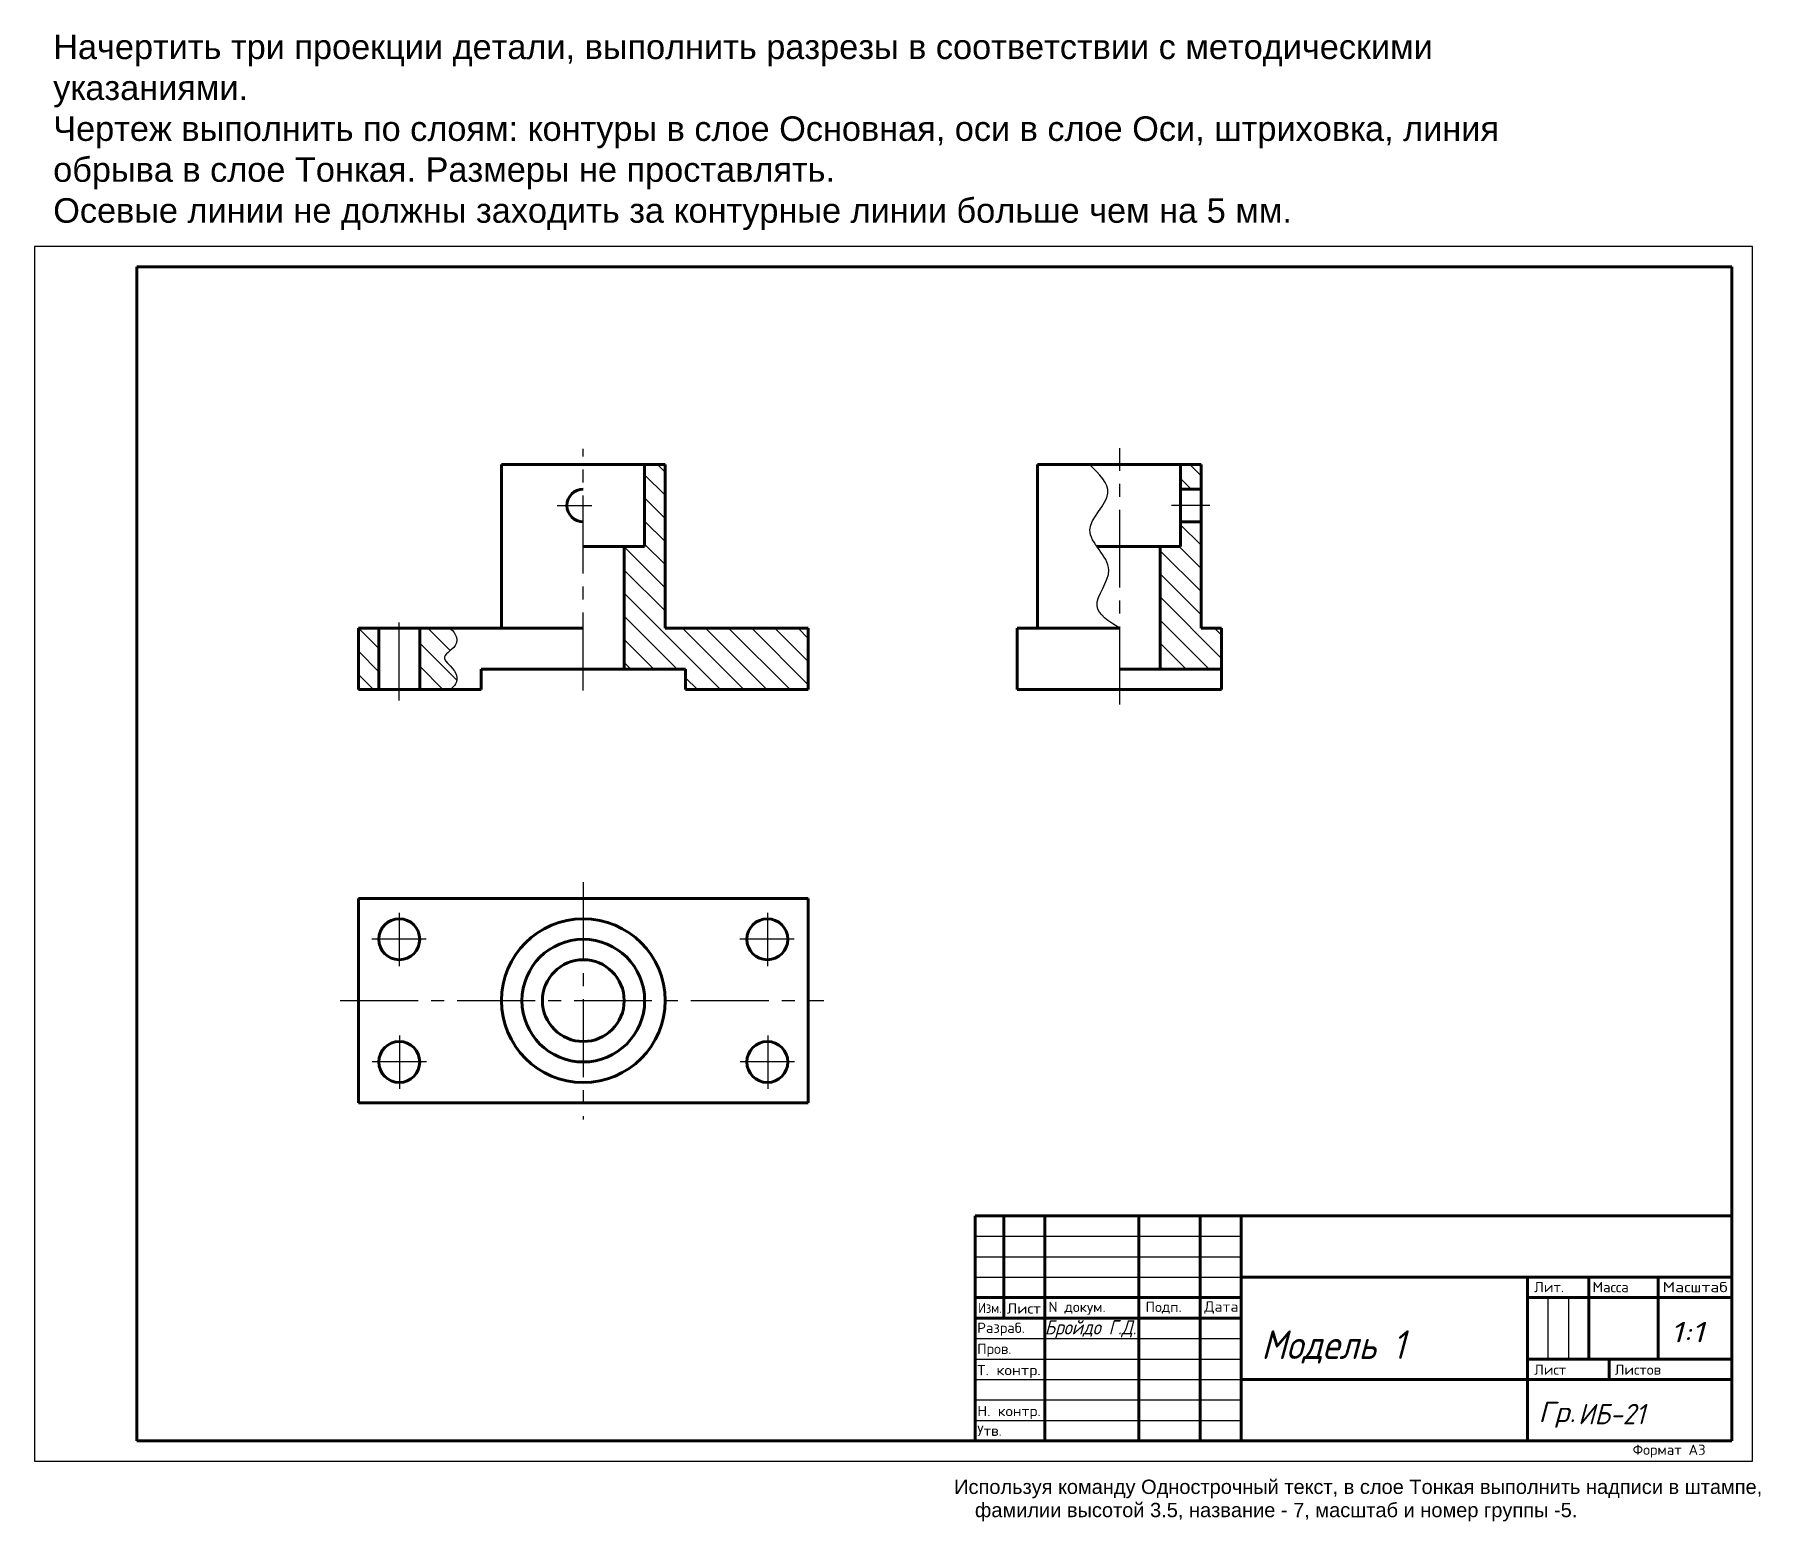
# Model space of a CAD drawing. Header units: millimetres. Extents: x 0 to 422, y -15 to 349.
import ezdxf
from ezdxf.enums import TextEntityAlignment as Align

# ---------------------------------------------------------------- set-up
doc = ezdxf.new("R2010")
doc.units = ezdxf.units.MM
doc.linetypes.add('CENTER2', pattern=[28.575, 19.05, -3.175, 3.175, -3.175])
for name, color, linetype, lineweight in [('Оси', 2, 'CENTER2', 30), ('Основная', 3, 'Continuous', 80), ('Тонкая', 1, 'Continuous', 30)]:
    doc.layers.add(name, color=color, linetype=linetype, lineweight=lineweight)
doc.styles.get("Standard").update_dxf_attribs({"font": 'arial.ttf'})
doc.styles.add('наклон', font='simplex.shx', dxfattribs={"oblique": 15})
doc.styles.add('прям', font='simplex.shx')
pattern_1 = [(315, (0, 0), (2.828427, 2.828427), [])]

msp = doc.modelspace()

# ---------------------------------------------------------------- hatches: boundary and pattern name
at = {"layer": 'Тонкая'}
h = msp.add_hatch(dxfattribs=at)
h.set_pattern_fill('', color=256, scale=4, angle=315, pattern_type=0)
h.set_pattern_definition(pattern_1)
h.paths.add_polyline_path([(144.17, 193.65), (144.17, 223.65), (149.17, 223.65), (149.17, 243.65), (154.17, 243.65), (154.17, 203.65), (189.17, 203.65), (189.17, 188.65), (159.17, 188.65), (159.17, 193.65)])
edge = h.paths.add_edge_path()
edge.add_line((101.04, 188.65), (94.17, 188.65))
edge.add_line((94.17, 188.65), (94.17, 203.65))
edge.add_line((101.3, 203.65), (94.17, 203.65))
edge.add_spline(control_points=[(101.3, 203.65), (102.61, 203.2), (104.63, 199.29), (97.58, 196.48), (105.11, 192.78), (102.27, 188.65), (101.04, 188.65)], knot_values=[0, 0, 0, 0, 4.136462, 8.495122, 14.38564, 18.081891, 18.081891, 18.081891, 18.081891], weights=[1, 1, 1, 1, 1, 1, 1], degree=3, periodic=0)
h.paths.add_polyline_path([(79.17, 188.65), (79.17, 203.65), (84.17, 203.65), (84.17, 188.65)])
h = msp.add_hatch(dxfattribs=at)
h.set_pattern_fill('', color=256, scale=4, angle=315, pattern_type=0)
h.set_pattern_definition(pattern_1)
edge = h.paths.add_edge_path()
edge.add_line((280.21, 243.65), (280.21, 237.65))
edge.add_line((285.21, 243.65), (280.21, 243.65))
edge.add_line((285.21, 237.65), (285.21, 243.65))
edge.add_line((285.21, 237.65), (280.21, 237.65))
edge = h.paths.add_edge_path()
edge.add_line((290.21, 203.65), (285.21, 203.65))
edge.add_line((290.21, 193.65), (290.21, 203.65))
edge.add_line((275.21, 193.65), (290.21, 193.65))
edge.add_line((275.21, 223.65), (275.21, 193.65))
edge.add_line((280.21, 223.65), (275.21, 223.65))
edge.add_line((280.21, 229.65), (280.21, 223.65))
edge.add_line((280.21, 229.65), (285.21, 229.65))
edge.add_line((285.21, 203.65), (285.21, 229.65))

# ---------------------------------------------------------------- linework, layer by layer
at = {"layer": 'Оси'}
for p, q in [((134.17, 188.45), (134.17, 247.48)), ((265.32, 243.65), (265.32, 247.69)), ((265.32, 184.99), (265.32, 243.65)), ((127.77, 233.65), (136.27, 233.65)), ((287.33, 233.65), (277.96, 233.65)), ((89.17, 186.01), (89.17, 205.96)), ((134.17, 141.53), (134.17, 83.52)), ((89.17, 134.05), (89.17, 121.05)), ((179.17, 134.05), (179.17, 121.05)), ((95.74, 127.61), (82.44, 127.61)), ((185.74, 127.61), (172.44, 127.61)), ((74.76, 112.61), (192.96, 112.61)), ((89.25, 104.05), (89.25, 91.05)), ((179.25, 104.05), (179.25, 91.05)), ((95.82, 97.61), (82.52, 97.61)), ((185.82, 97.61), (172.52, 97.61))]:
    msp.add_line(p, q, dxfattribs=at)
at = {"layer": 'Основная'}
for p, q in [((415, 292), (25, 292)), ((25, 292), (25, 5)), ((415, 5), (415, 292)), ((114.17, 203.65), (114.17, 243.65)), ((114.17, 243.65), (154.17, 243.65)), ((149.17, 243.65), (149.17, 223.65)), ((154.17, 243.65), (154.17, 203.65)), ((285.21, 243.65), (245.21, 243.65)), ((245.21, 243.65), (245.21, 203.65)), ((280.21, 243.65), (280.21, 223.65)), ((285.21, 203.65), (285.21, 243.65)), ((285.21, 237.65), (280.21, 237.65)), ((285.21, 229.65), (285.21, 237.65)), ((280.21, 229.65), (285.21, 229.65)), ((144.17, 223.65), (134.17, 223.65)), ((149.17, 223.65), (144.17, 223.65)), ((144.17, 203.65), (144.17, 223.65)), ((265.32, 223.65), (259.72, 223.65)), ((275.21, 223.65), (265.32, 223.65)), ((280.21, 223.65), (275.21, 223.65)), ((275.21, 223.65), (275.21, 193.65)), ((79.17, 188.65), (79.17, 203.65)), ((79.17, 203.65), (134.17, 203.65)), ((94.17, 203.65), (84.17, 203.65)), ((84.17, 203.65), (84.17, 188.65)), ((94.17, 188.65), (94.17, 203.65)), ((144.17, 203.65), (144.17, 193.65)), ((154.17, 203.65), (189.17, 203.65)), ((189.17, 203.65), (189.17, 188.65)), ((245.21, 203.65), (240.21, 203.65)), ((240.21, 203.65), (240.21, 188.65)), ((245.21, 203.65), (265.32, 203.65)), ((290.21, 203.65), (285.21, 203.65)), ((290.21, 188.65), (290.21, 203.65)), ((159.17, 193.65), (109.17, 193.65)), ((109.17, 193.65), (109.17, 188.65)), ((159.17, 188.65), (159.17, 193.65)), ((275.21, 193.65), (265.32, 193.65)), ((275.21, 193.65), (290.21, 193.65)), ((109.17, 188.65), (79.17, 188.65)), ((189.17, 188.65), (159.17, 188.65)), ((240.21, 188.65), (290.21, 188.65)), ((79.17, 87.61), (79.17, 137.61)), ((79.17, 137.61), (189.17, 137.61)), ((189.17, 137.61), (189.17, 87.61)), ((189.17, 87.61), (79.17, 87.61)), ((230, 60), (230, 5)), ((230, 60), (415, 60)), ((237, 60), (237, 35)), ((247, 60), (247, 5)), ((270, 60), (270, 5)), ((285, 60), (285, 5)), ((295, 60), (295, 5)), ((295, 45), (415, 45)), ((365, 5), (365, 45)), ((380, 45), (380, 25)), ((397, 45), (397, 25)), ((230, 40), (295, 40)), ((365, 40), (415, 40)), ((230, 35), (295, 35)), ((380, 25), (365, 25)), ((380, 25), (415, 25)), ((385, 20), (385, 25)), ((295, 20), (415, 20)), ((25, 5), (415, 5))]:
    msp.add_line(p, q, dxfattribs=at)
for centre, radius in [((89.17, 127.61), 5), ((134.17, 112.61), 20), ((179.17, 127.61), 5), ((134.17, 112.61), 15), ((134.17, 112.61), 10), ((89.17, 97.61), 5), ((179.17, 97.61), 5)]:
    msp.add_circle(centre, radius, dxfattribs=at)
msp.add_arc((134.17, 233.65), 4, 90, 270, dxfattribs=at)
at = {"layer": 'Тонкая'}
for p, q in [((420, 297), (0, 297)), ((0, 297), (0, 0)), ((420, 0), (420, 297)), ((230, 55), (295, 55)), ((230, 50), (295, 50)), ((230, 45), (295, 45)), ((370, 40), (370, 25)), ((375, 40), (375, 25)), ((230, 30), (295, 30)), ((230, 25), (295, 25)), ((230, 20), (295, 20)), ((230, 15), (295, 15)), ((230, 10), (295, 10)), ((0, 0), (420, 0))]:
    msp.add_line(p, q, dxfattribs=at)
msp.add_spline([(265.32, 203.65), (259.78, 209.13), (262.66, 217.86), (258.02, 227.69), (262.43, 236.63), (257.91, 243.65)], degree=3, dxfattribs=at)
at = {"layer": 'Тонкая', "start_tangent": (0.946208, -0.323559), "end_tangent": (-1, 0)}
msp.add_spline([(101.3, 203.65), (103.11, 199.93), (100.24, 196.65), (103.27, 191.6), (101.04, 188.65)], degree=3, dxfattribs=at)

# ---------------------------------------------------------------- texts
at = {"layer": 'Тонкая', "style": 'прям'}
for s, p in [('Лит.', (366.64, 41.33)), ('Масса', (380.92, 41.33)), ('N докум.', (247.9, 36.49)), ('Подп.', (271.64, 36.49)), ('Разраб.', (230.47, 31.37)), ('Пров.', (230.47, 26.24)), ('Лист', (366.64, 21.14)), ('Листов', (386.34, 21.14)), ('Утв.', (230.47, 6.22)), ('Формат А3', (390.72, 1.57))]:
    msp.add_text(s, height=2.5, dxfattribs=at).set_placement(p)
for s, width, p, p2 in [('Масштаб', 0.8667, (398.06, 41.33), (413.95, 41.33)), ('Изм.', 0.806012, (230.71, 36.25), (236.46, 36.25)), ('Лист', 0.835981, (237.73, 36.1), (246.08, 36.1)), ('Дата', 0.780249, (285.99, 36.57), (294.35, 36.57)), ('Т. контр.', 0.881809, (230.47, 21.04), (246.01, 21.04)), ('Н. контр.', 0.847453, (230.47, 11.03), (246.01, 11.03))]:
    msp.add_text(s, height=2.5, dxfattribs=dict(at, width=width)).set_placement(p, p2, align=Align.FIT)
at = {"layer": 'Тонкая', "style": 'наклон', "oblique": 15}
for s, height, width, p, p2 in [('Бройдо Г.Д.', 3.5, 0.906832, (247, 31), (269.38, 31)), ('1:1', 5, 1.352348, (400, 29.09), (408.29, 29.09)), ('Модель 1', 7, 0.924831, (299.94, 25), (335.06, 25)), ('ИБ-21', 5, 0.895039, (377.37, 9.04), (393.71, 9.04))]:
    msp.add_text(s, height=height, dxfattribs=dict(at, width=width)).set_placement(p, p2, align=Align.FIT)
msp.add_text('Гр. ', height=5, dxfattribs=at).set_placement((367.69, 9.56))
at = {"layer": 'Тонкая'}
for s, p in [('   Используя команду Однострочный текст, в слое Тонкая выполнить надписи в штампе,', (220.76, -7.99)), (' фамилии высотой 3.5, название - 7, масштаб и номер группы -5. ', (228.55, -13.66))]:
    msp.add_text(s, height=3.5, dxfattribs=at).set_placement(p)
at = {"layer": 'Тонкая', "insert": (4.57, 348.78), "char_height": 6, "attachment_point": 1}
msp.add_mtext_dynamic_manual_height_columns('Начертить три проекции детали, выполнить разрезы в соответствии с методическими указаниями.  \\PЧертеж выполнить по слоям: контуры в слое Основная, оси в слое Оси, штриховка, линия обрыва в слое Тонкая. Размеры не проставлять. \\PОсевые линии не должны заходить за контурные линии больше чем на 5 мм.', width=357.1057, gutter_width=35, heights=[0], dxfattribs=at)

doc.saveas('drawing.dxf')
